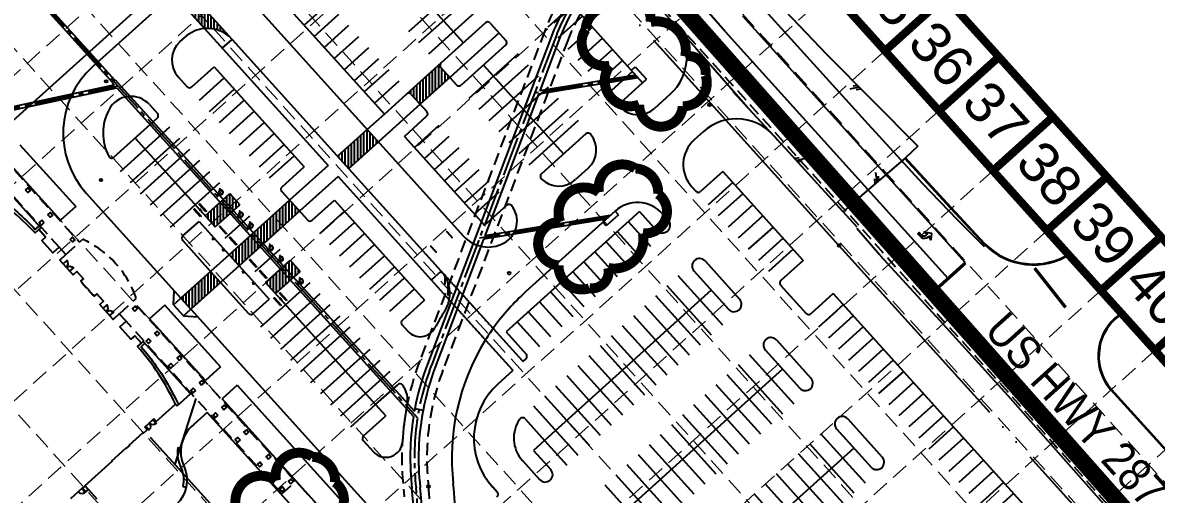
# Model space of a CAD drawing. Header units: inches. Extents: x 5194 to 8721, y 2249 to 5862.
# Drawn here: x 7254 to 7935, y 4261 to 4545 of the extents above; entities that cross this region are included whole.
import ezdxf
from ezdxf.enums import TextEntityAlignment as Align

# ---------------------------------------------------------------- set-up
doc = ezdxf.new("R2010")
doc.units = ezdxf.units.IN
doc.header["$LTSCALE"] = 60
doc.header["$MEASUREMENT"] = 0
for name, pattern in [('03139 BASE$0$HIDDEN2', [0.1875, 0.125, -0.0625]), ('03139 TOPO$0$PL2', [2.85, 2.25, -0.2, 0, -0.2, 0, -0.2]), ('DASHED2', [0.375, 0.25, -0.125]), ('HIDDEN', [0.375, 0.25, -0.125]), ('HIDDEN2', [0.1875, 0.125, -0.0625]), ('SCENT', [0.55, 0.4, -0.05, 0.05, -0.05])]:
    doc.linetypes.add(name, pattern=pattern)
for name, color, linetype in [('03139 BASE$0$A-Pkng', 7, 'Continuous'), ('03139 BASE$0$A-Wall-Abov', 8, '03139 BASE$0$HIDDEN2'), ('03139 BASE$0$A1-FLOR-OUTLINE', 7, 'Continuous'), ('03139 BASE$0$A1-FLOR-OUTLINE-NEW', 7, 'Continuous'), ('03139 BASE$0$AS-MOWSTRIP', 7, 'Continuous'), ('03139 BASE$0$CCURB', 7, 'Continuous'), ('03139 BASE$0$CPPAVEMENT-STRIPE', 7, 'Continuous'), ('03139 BASE$0$CSTRIPE', 8, 'Continuous'), ('03139 BASE$0$CWALK', 7, 'Continuous'), ('03139 BASE$0$DOORSWINGS', 7, 'Continuous'), ('03139 BASE$0$HC', 7, 'Continuous'), ('03139 BASE$0$pinlet', 7, 'Continuous'), ('03139 TOPO$0$BNDRY-HS-1', 7, '03139 TOPO$0$PL2'), ('03139 TOPO$0$BNDRY65', 7, '03139 TOPO$0$PL2'), ('03139 TOPO$0$EP', 7, 'Continuous'), ('03139 TOPO$0$EP2', 7, 'Continuous'), ('03139 TOPO$0$IRON-SYM', 8, 'Continuous'), ('03139 TOPO$0$Lane Stripe', 7, 'Continuous'), ('03139 TOPO$0$Shoulder stripe', 7, 'Continuous'), ('03139 TOPO$0$SHOULDER STRIPE2', 7, 'Continuous'), ('03139 TOPO$0$STREETNAMES', 7, 'Continuous'), ('BASE', 7, 'Continuous'), ('COORD-CL', 7, 'Continuous'), ('CSAWCUT', 7, 'HIDDEN2'), ('grid', 254, 'HIDDEN'), ('LIMITS OF DISTURBANCE', 1, 'Continuous'), ('Pstm', 7, 'Continuous'), ('pstmcl', 8, 'SCENT'), ('stm-easement', 7, 'HIDDEN2')]:
    doc.layers.add(name, color=color, linetype=linetype)
doc.styles.add('ARIAL', font='ARIAL.TTF', dxfattribs={"width": 0.875})
doc.styles.get("Standard").update_dxf_attribs({"font": 'ARIAL.TTF'})

# ---------------------------------------------------------------- blocks, each defined once
blk = doc.blocks.new('03139 TOPO$0$ip')
for radius in [0.05, 0.0375]:
    blk.add_circle((0, 0), radius)
blk = doc.blocks.new('03139 TOPO$0$EA')
for p, q in [((0, 0), (-0.078, -0.115)), ((-0.03, 0.003), (-0.068, -0.048)), ((0.041, 0), (0, -0.055))]:
    blk.add_line(p, q)
blk = doc.blocks.new('03139 BASE$0$HC2')
at = {"layer": '03139 BASE$0$HC', "linetype": 'Continuous'}
for p, q in [((-0.01, 0.015), (-0.01, 0.009)), ((-0.009, 0.043), (-0.005, -0.005)), ((-0.003, 0.036), (-0.001, 0.016)), ((-0.001, 0.016), (0.015, 0.016)), ((0, 0), (-0.001, 0.011)), ((-0.001, 0.011), (0.015, 0.011)), ((0, 0), (0.027, 0)), ((0.015, 0.011), (0.015, 0.016)), ((0.042, -0.035), (0.027, 0)), ((-0.005, -0.005), (0.024, -0.005)), ((0.039, -0.042), (0.024, -0.005)), ((0.029, -0.028), (0.026, -0.02)), ((0.039, -0.042), (0.055, -0.035)), ((0.042, -0.035), (0.053, -0.03)), ((0.055, -0.035), (0.053, -0.03))]:
    blk.add_line(p, q, dxfattribs=at)
for centre, radius, start, end in [((-0.001, -0.016), 0.0326, 106.7285, 338.4897), ((-0.001, -0.016), 0.0272, 109.1687, 351.8427), ((-0.001, 0.044), 0.00816, 255.546, 184.6199)]:
    blk.add_arc(centre, radius, start, end, dxfattribs=at)

msp = doc.modelspace()

# ---------------------------------------------------------------- hatches: boundary and pattern name
at = {"layer": '03139 BASE$0$CSTRIPE'}
h = msp.add_hatch(dxfattribs=at)
h.set_pattern_fill('ANSI31', color=256, scale=15, angle=45, style=0)
h.paths.add_polyline_path([(7358.04, 4558.6), (7352.1, 4553.24), (7362.82, 4541.36, -0.236068), (7379.47, 4534.85)])
h.paths.add_polyline_path([(7336.6, 4582.36, -0.166532), (7341.69, 4570.44, -0.062746), (7341.44, 4565.45, -0.004142), (7341.38, 4565.12), (7352.1, 4553.24), (7358.04, 4558.6)])
h = msp.add_hatch(dxfattribs=at)
h.set_pattern_fill('ANSI31', color=256, scale=15, angle=45, style=0)
h.paths.add_polyline_path([(7505.04, 4517.86, -0.414214), (7505.19, 4520.68), (7494.79, 4511.3), (7501.49, 4503.88), (7510.4, 4511.92)])
h.paths.add_polyline_path([(7494.79, 4511.3), (7484.4, 4501.92, -0.414214), (7487.23, 4501.78), (7492.58, 4495.84), (7501.49, 4503.88)])
h = msp.add_hatch(dxfattribs=at)
h.set_pattern_fill('ANSI31', color=256, scale=15, angle=45, style=0)
h.paths.add_polyline_path([(7458.55, 4465.13), (7451.85, 4472.55), (7442.95, 4464.51), (7449.64, 4457.09)])
h.paths.add_polyline_path([(7467.46, 4473.17), (7460.76, 4480.59), (7451.85, 4472.55), (7458.55, 4465.13)])
h = msp.add_hatch(dxfattribs=at)
h.set_pattern_fill('ANSI31', color=256, scale=15, angle=45, style=0)
h.paths.add_polyline_path([(7384.17, 4435.37), (7378.14, 4442.05), (7363.29, 4428.65), (7369.32, 4421.97)])
h = msp.add_hatch(dxfattribs=at)
h.set_pattern_fill('ANSI31', color=256, scale=15, angle=45, style=0)
h.paths.add_polyline_path([(7411.17, 4423.36), (7405.14, 4430.04), (7381.38, 4408.6), (7387.41, 4401.92)])
h.paths.add_polyline_path([(7420.08, 4431.4), (7414.05, 4438.08), (7405.14, 4430.04), (7411.17, 4423.36)])
h.paths.add_polyline_path([(7381.38, 4408.6), (7377.67, 4405.25), (7383.7, 4398.57), (7387.41, 4401.92)])
h = msp.add_hatch(dxfattribs=at)
h.set_pattern_fill('ANSI31', color=256, scale=15, angle=45, style=0)
h.paths.add_polyline_path([(7420.35, 4395.28), (7414.32, 4401.96), (7399.47, 4388.56), (7405.5, 4381.88)])
h = msp.add_hatch(dxfattribs=at)
h.set_pattern_fill('ANSI31', color=256, scale=15, angle=45, style=0)
h.paths.add_polyline_path([(7363.66, 4380.48), (7357.63, 4387.17), (7348.72, 4379.13), (7354.75, 4372.44)])
h.paths.add_polyline_path([(7372.56, 4388.52), (7366.53, 4395.21), (7357.63, 4387.17), (7363.66, 4380.48)])
h = msp.add_hatch(dxfattribs=at)
h.set_pattern_fill('ANSI31', color=256, scale=15, angle=45, style=0)
edge = h.paths.add_edge_path()
edge.add_arc((7646.59, 4282.85), 135, 144.66845, 148.17386)
edge.add_line((7536.72, 4360.62), (7505.28, 4395.44))
edge.add_line((7510.06, 4378.2), (7532.33, 4353.55))
edge.add_arc((7490.43, 4382.04), 20, 348.9335, 402.0636)

# ---------------------------------------------------------------- linework, layer by layer
at = {"layer": '03139 BASE$0$A-Pkng', "lineweight": -2}
for points in [[(7512.07, 4415.29, 1.13, 1.13, 0), (7509.49, 4418.18, 2.91, 0, 0), (7507.98, 4419.86, 0, 0, 0)], [(7498.67, 4410.76, 1.13, 1.13, 0), (7501.25, 4407.87, 2.91, 0, 0), (7502.76, 4406.19, 0, 0, 0)]]:
    msp.add_lwpolyline(points, format="xyseb", dxfattribs=at)
at = {"layer": '03139 BASE$0$A-Wall-Abov'}
for p, q in [((7225.95, 4481.15), (7287.66, 4412.77)), ((7225.95, 4481.15), (7287.66, 4412.77)), ((7225.53, 4465.2), (7275.53, 4409.79)), ((7225.53, 4465.2), (7275.53, 4409.79)), ((7279.5, 4405.4), (7289.64, 4414.55)), ((7279.5, 4405.4), (7289.64, 4414.55)), ((7311.66, 4369.76), (7321.8, 4378.92)), ((7311.66, 4369.76), (7321.8, 4378.92)), ((7417.64, 4268.74), (7319.82, 4377.13)), ((7417.64, 4268.74), (7319.82, 4377.13)), ((7409.47, 4261.37), (7315.68, 4365.31)), ((7409.47, 4261.37), (7315.68, 4365.31)), ((7409.47, 4261.37), (7417.64, 4268.74))]:
    msp.add_line(p, q, dxfattribs=at)
msp.add_lwpolyline([(7293.02, 4264.04), (7303.29, 4252.66)], dxfattribs=at)
msp.add_arc((7264.82, 4359.82), 60.1, 18.5271, 65.60009, dxfattribs=at)
msp.add_arc((7264.82, 4359.82), 60.1, 18.5271, 65.60009, dxfattribs=at)
at = {"layer": '03139 BASE$0$A1-FLOR-OUTLINE'}
for points in [[(7255.29, 4444.16), (7256.77, 4445.5), (7258.11, 4444.02), (7256.63, 4442.68)], [(7264.98, 4425.97), (7263.49, 4424.63), (7264.83, 4423.14), (7266.32, 4424.48)], [(7268.69, 4429.32), (7270.17, 4430.66), (7271.51, 4429.17), (7270.03, 4427.83)], [(7282.09, 4414.47), (7283.57, 4415.81), (7284.91, 4414.32), (7283.43, 4412.98)], [(7320.95, 4371.41), (7322.43, 4372.75), (7321.09, 4374.23), (7319.61, 4372.89)], [(7334.34, 4356.56), (7335.83, 4357.9), (7334.49, 4359.38), (7333, 4358.05)], [(7330.63, 4353.21), (7329.15, 4351.87), (7327.81, 4353.36), (7329.29, 4354.7)], [(7347.74, 4341.71), (7349.23, 4343.05), (7347.89, 4344.54), (7346.4, 4343.2)], [(7344.03, 4338.36), (7342.55, 4337.02), (7341.21, 4338.51), (7342.69, 4339.85)], [(7361.14, 4326.86), (7362.63, 4328.2), (7361.29, 4329.69), (7359.8, 4328.35)], [(7357.43, 4323.51), (7355.95, 4322.17), (7354.61, 4323.66), (7356.09, 4325)], [(7370.83, 4308.67), (7369.34, 4307.33), (7368, 4308.81), (7369.49, 4310.15)], [(7374.54, 4312.02), (7376.03, 4313.36), (7374.69, 4314.84), (7373.2, 4313.5)], [(7384.23, 4293.82), (7382.74, 4292.48), (7381.4, 4293.96), (7382.89, 4295.3)], [(7387.94, 4297.17), (7389.43, 4298.51), (7388.09, 4299.99), (7386.6, 4298.65)], [(7401.34, 4282.32), (7402.82, 4283.66), (7401.48, 4285.14), (7400, 4283.8)], [(7397.63, 4278.97), (7396.14, 4277.63), (7394.8, 4279.12), (7396.29, 4280.46)], [(7414.74, 4267.47), (7416.22, 4268.81), (7414.88, 4270.3), (7413.4, 4268.96)], [(7291.53, 4262.7), (7293.02, 4264.04), (7291.06, 4266.2), (7289.58, 4264.86)], [(7411.03, 4264.12), (7409.54, 4262.78), (7408.2, 4264.27), (7409.69, 4265.61)]]:
    msp.add_lwpolyline(points, close=True, dxfattribs=at)
at = {"layer": '03139 BASE$0$A1-FLOR-OUTLINE-NEW'}
msp.add_lwpolyline([(7282.58, 4258.67), (7289.51, 4264.92), (7291.52, 4262.69), (7293.01, 4264.03), (7291, 4266.26), (7307.33, 4281), (7307.11, 4281.25), (7315.52, 4288.84), (7315.75, 4288.59), (7317.73, 4290.38), (7317.5, 4290.62), (7325.92, 4298.21), (7326.14, 4297.97), (7328.37, 4299.98), (7326.91, 4301.59), (7332.36, 4306.5), (7333.81, 4304.89), (7345.44, 4315.39, 0.070213), (7322.68, 4350.07), (7324.9, 4352.08), (7320.88, 4356.53), (7318.66, 4354.52), (7311.96, 4361.95), (7315.67, 4365.3), (7311.65, 4369.75), (7307.94, 4366.4), (7299.9, 4375.31), (7302.12, 4377.32), (7298.1, 4381.78), (7296.62, 4380.44), (7295.95, 4381.18), (7295.72, 4380.97), (7293.04, 4383.94), (7293.27, 4384.15), (7291.93, 4385.63), (7291.7, 4385.42), (7289.02, 4388.39), (7289.25, 4388.6), (7288.58, 4389.35), (7290.06, 4390.69), (7286.04, 4395.14), (7283.82, 4393.13), (7275.78, 4402.04), (7279.49, 4405.39), (7275.47, 4409.84), (7271.76, 4406.49), (7265.06, 4413.92), (7267.29, 4415.93), (7263.27, 4420.38), (7261.04, 4418.37, 0.069479), (7228.87, 4444.57)], format="xyb", dxfattribs=at)
at = {"layer": '03139 BASE$0$AS-MOWSTRIP'}
for points in [[(7216.24, 4435.19), (7228.71, 4446.44), (7232.42, 4444.14), (7239.01, 4439.71, -0.048484), (7261.13, 4420.48), (7263.38, 4422.51), (7264.39, 4421.39)], [(7326.02, 4353.09), (7327.03, 4351.98), (7324.78, 4349.95, -0.048751), (7341.72, 4325.83), (7345.46, 4318.81), (7347.28, 4315.06), (7347.28, 4315.06)]]:
    msp.add_lwpolyline(points, format="xyb", dxfattribs=at)
at = {"layer": '03139 BASE$0$CCURB'}
for p, q in [((7338.39, 4636.86), (7471.04, 4489.86)), ((7333.47, 4621.65), (7518.58, 4416.52)), ((7578.12, 4562.25), (7626.36, 4508.8)), ((7335.15, 4554.11), (7295.68, 4518.5)), ((7531.91, 4544.8), (7505.19, 4520.68)), ((7534.74, 4544.65), (7544.12, 4534.26)), ((7351.23, 4536.3), (7348.14, 4533.51)), ((7379.47, 4534.85), (7505.28, 4395.44)), ((7543.97, 4531.44), (7517.25, 4507.32)), ((7355.24, 4506.24), (7368.6, 4518.3)), ((7368.6, 4518.3), (7422.87, 4458.16)), ((7505.04, 4517.86), (7514.42, 4507.46)), ((7347.05, 4512.32), (7352.41, 4506.38)), ((7626.36, 4508.8), (7613.01, 4496.76)), ((7471.04, 4489.86), (7484.4, 4501.92)), ((7487.23, 4501.78), (7496.6, 4491.38)), ((7643, 4501.87), (7633.57, 4493.35)), ((7329.81, 4495.61), (7334.59, 4490.3)), ((7308.38, 4463.96), (7334.45, 4487.48)), ((7483.1, 4476.5), (7496.46, 4488.56)), ((7662.72, 4479.25), (7657.38, 4474.43)), ((7483.1, 4476.5), (7531.33, 4423.05)), ((7592.2, 4477.97), (7565.5, 4453.88)), ((7409.5, 4446.1), (7422.87, 4458.16)), ((7593.48, 4457.17), (7586.05, 4450.48)), ((7674.6, 4455.35), (7661.23, 4443.29)), ((7674.6, 4455.35), (7722.83, 4401.9)), ((7655.93, 4446.18), (7658.41, 4443.43)), ((7291.77, 4442.23), (7348.72, 4379.13)), ((7409.36, 4443.28), (7424.77, 4426.2)), ((7427.59, 4426.06), (7440.96, 4438.12)), ((7440.96, 4438.12), (7495.22, 4377.98)), ((7531.33, 4423.05), (7544.68, 4435.09)), ((7624.42, 4431.22), (7544.24, 4358.86)), ((7609.86, 4431.55), (7556.14, 4383.07)), ((7624.42, 4431.22), (7634.66, 4419.87)), ((7349.93, 4416.59), (7359.58, 4425.3)), ((7359.58, 4425.3), (7377.67, 4405.25)), ((7638.11, 4430.1), (7641.66, 4426.18)), ((7349.79, 4413.77), (7366.53, 4395.21)), ((7377.67, 4405.25), (7366.53, 4395.21)), ((7383.7, 4398.57), (7372.56, 4388.52)), ((7383.7, 4398.57), (7401.79, 4378.53)), ((7663.9, 4401.52), (7684.67, 4378.51)), ((7722.83, 4401.9), (7709.47, 4389.84)), ((7657.22, 4395.49), (7677.99, 4372.48)), ((7372.56, 4388.52), (7389.31, 4369.96)), ((7709.33, 4387.01), (7724.74, 4369.94)), ((7392.14, 4369.82), (7401.79, 4378.53)), ((7481.86, 4365.92), (7495.22, 4377.98)), ((7740.92, 4381.85), (7727.56, 4369.79)), ((7740.92, 4381.85), (7867.54, 4241.54)), ((7354.75, 4372.44), (7475.84, 4238.26)), ((7481.71, 4363.1), (7485.17, 4359.27)), ((7554.03, 4341.44), (7536.72, 4360.62)), ((7544.24, 4358.86), (7556.3, 4345.5)), ((7548.1, 4336.08), (7532.33, 4353.55)), ((7706.78, 4354.01), (7727.55, 4330.99)), ((7556.15, 4342.67), (7554.74, 4341.4)), ((7700.1, 4347.98), (7720.87, 4324.96)), ((7548.06, 4335.37), (7539.39, 4327.55)), ((7465.8, 4315.06), (7479.12, 4327.08)), ((7465.8, 4315.06), (7471.83, 4308.38)), ((7458.46, 4296.32), (7471.83, 4308.38)), ((7555.63, 4306.57), (7567.38, 4293.54)), ((7749.66, 4306.49), (7770.43, 4283.48)), ((7742.98, 4300.46), (7763.75, 4277.45)), ((7458.32, 4293.5), (7464.48, 4286.67)), ((7567.38, 4293.54), (7560.7, 4287.51)), ((7554.02, 4281.48), (7564.4, 4269.97)), ((7560.7, 4287.51), (7571.09, 4276)), ((7538.88, 4262.43), (7536.2, 4265.4))]:
    msp.add_line(p, q, dxfattribs=at)
for centre, radius, start, end in [((7364.63, 4521.45), 20, 95.1937, 132.0636), ((7533.25, 4543.31), 2, 42.0636, 132.0636), ((7622.9, 4524.14), 30, 312.0636, 41.85797), ((7358.19, 4522.37), 15, 132.0636, 222.0636), ((7542.63, 4532.92), 2, 312.0636, 42.0636), ((7506.53, 4519.2), 2, 132.0636, 222.0636), ((7331.86, 4478.41), 54, 132.0636, 222.0636), ((7353.9, 4507.72), 2, 222.0636, 312.0636), ((7515.91, 4508.8), 2, 222.0636, 312.0636), ((7318.67, 4485.56), 15, 42.0636, 151.53482), ((7485.74, 4500.44), 2, 42.0636, 132.0636), ((7331.86, 4478.41), 30, 151.53482, 207.58609), ((7614.35, 4495.27), 2, 132.0636, 225.1596), ((7623.52, 4504.49), 15, 225.1596, 312.0636), ((7333.11, 4488.96), 2, 312.0636, 42.0636), ((7495.12, 4490.04), 2, 312.0636, 42.0636), ((7682.82, 4456.98), 30, 34.94201, 132.0636), ((7593.54, 4476.49), 2, 38.96759, 132.0636), ((7583.43, 4468.31), 15, 312.0636, 38.96759), ((7670.78, 4459.58), 20, 132.0636, 222.0636), ((7307.04, 4465.44), 2, 207.58609, 312.0636), ((7566.84, 4452.39), 2, 132.0636, 225.1596), ((7410.84, 4444.62), 2, 132.0636, 222.0636), ((7576, 4461.61), 15, 225.1596, 312.0636), ((7659.89, 4444.77), 2, 222.0636, 312.0636), ((7535.82, 4425.53), 15, 298.64559, 38.36499), ((7546.02, 4433.6), 2, 38.36499, 132.0636), ((7623.26, 4416.7), 20, 42.0636, 132.0636), ((7426.25, 4427.54), 2, 222.0636, 312.0636), ((7638.16, 4423.02), 4.71, 222.0636, 42.0636), ((7351.27, 4415.11), 2, 132.0636, 222.0636), ((7533.43, 4429.92), 20, 222.0636, 298.64559), ((7660.56, 4398.51), 4.5, 42.0636, 222.0636), ((7710.81, 4388.35), 2, 132.0636, 222.0636), ((7490.43, 4382.04), 20, 327.57589, 348.9335), ((7646.59, 4282.85), 135, 132.0636, 144.49782), ((7681.33, 4375.49), 4.5, 222.0636, 42.0636), ((7390.8, 4371.3), 2, 222.0636, 312.0636), ((7646.59, 4282.85), 165, 147.57589, 151.64052), ((7726.22, 4371.28), 2, 222.0636, 312.0636), ((7483.2, 4364.44), 2, 132.0636, 222.0636), ((7492.59, 4365.97), 10, 222.0636, 331.64052), ((7537.09, 4360.96), 0.5, 144.49782, 222.06361), ((7646.59, 4282.85), 135, 148.45713, 186.50974), ((7531.96, 4353.21), 0.5, 42.06361, 148.45713), ((7703.44, 4350.99), 4.5, 42.0636, 222.0636), ((7554.81, 4344.16), 2, 312.0636, 42.0636), ((7547.72, 4335.74), 0.5, 312.0636, 42.06361), ((7554.41, 4341.77), 0.5, 222.06361, 312.0636), ((7724.21, 4327.98), 4.5, 222.0636, 42.0636), ((7480.46, 4325.6), 2, 36.61101, 132.0636), ((7470.02, 4317.84), 15, 348.78945, 36.61101), ((7568.87, 4294.88), 44, 132.0636, 222.0636), ((7646.59, 4282.85), 165, 168.78945, 176.55373), ((7568.87, 4294.88), 20, 144.90319, 222.0636), ((7554.14, 4305.23), 2, 42.0636, 144.90319), ((7746.32, 4303.48), 4.5, 42.0636, 222.0636), ((7459.8, 4294.84), 2, 132.0636, 222.0636), ((7471.9, 4293.37), 10, 222.0636, 356.55373), ((7767.09, 4280.46), 4.5, 222.0636, 42.0636), ((7567.75, 4272.99), 4.5, 222.0636, 42.0636), ((7348.52, 4248.84), 165, 358.55727, 6.50974), ((7537.4, 4261.09), 2, 312.0636, 42.0636)]:
    msp.add_arc(centre, radius, start, end, dxfattribs=at)
at = {"layer": '03139 BASE$0$CPPAVEMENT-STRIPE'}
msp.add_line((7439.52, 4812.87), (7675.92, 4539.7), dxfattribs=at)
at = {"layer": '03139 BASE$0$CSTRIPE'}
for p, q in [((7391.93, 4673.05), (7518.55, 4532.74)), ((7336.6, 4582.36), (7379.47, 4534.85)), ((7341.38, 4565.12), (7362.82, 4541.36)), ((7515.31, 4566.18), (7485.61, 4539.39)), ((7422.8, 4543.32), (7437.65, 4556.72)), ((7521.34, 4559.5), (7491.64, 4532.7)), ((7584.15, 4555.57), (7569.31, 4542.17)), ((7428.83, 4536.63), (7443.68, 4550.03)), ((7527.37, 4552.82), (7497.67, 4526.02)), ((7590.18, 4548.89), (7575.34, 4535.49)), ((7434.86, 4529.95), (7449.71, 4543.35)), ((7596.21, 4542.21), (7581.36, 4528.81)), ((7440.89, 4523.27), (7455.74, 4536.67)), ((7602.24, 4535.53), (7587.39, 4522.13)), ((7446.92, 4516.59), (7461.77, 4529.99)), ((7608.27, 4528.85), (7593.42, 4515.45)), ((7452.95, 4509.91), (7467.8, 4523.31)), ((7505.19, 4520.68), (7484.4, 4501.92)), ((7551.49, 4526.09), (7521.79, 4499.3)), ((7614.3, 4522.16), (7599.45, 4508.77)), ((7458.98, 4503.23), (7473.83, 4516.63)), ((7557.52, 4519.41), (7527.82, 4492.61)), ((7530.61, 4519.38), (7578.85, 4465.92)), ((7620.33, 4515.48), (7605.48, 4502.08)), ((7359.78, 4498.22), (7374.63, 4511.62)), ((7465.01, 4496.55), (7479.86, 4509.94)), ((7510.4, 4511.92), (7492.58, 4495.84)), ((7563.55, 4512.73), (7533.85, 4485.93)), ((7365.81, 4491.54), (7380.66, 4504.93)), ((7569.58, 4506.05), (7539.88, 4479.25)), ((7371.84, 4484.85), (7386.69, 4498.25)), ((7575.61, 4499.37), (7545.91, 4472.57)), ((7581.64, 4492.69), (7551.94, 4465.89)), ((7377.87, 4478.17), (7392.72, 4491.57)), ((7587.67, 4486.01), (7557.97, 4459.21)), ((7312.27, 4455.34), (7341.96, 4482.14)), ((7383.9, 4471.49), (7398.75, 4484.89)), ((7442.95, 4464.51), (7460.76, 4480.59)), ((7489.13, 4469.82), (7503.97, 4483.22)), ((7318.3, 4448.66), (7347.99, 4475.46)), ((7321.09, 4475.42), (7369.32, 4421.97)), ((7389.93, 4464.81), (7404.78, 4478.21)), ((7449.64, 4457.09), (7467.46, 4473.17)), ((7495.16, 4463.14), (7510, 4476.54)), ((7324.33, 4441.98), (7354.02, 4468.77)), ((7395.96, 4458.13), (7410.81, 4471.53)), ((7501.19, 4456.46), (7516.03, 4469.85)), ((7330.36, 4435.29), (7360.05, 4462.09)), ((7401.99, 4451.45), (7416.84, 4464.84)), ((7507.21, 4449.77), (7522.06, 4463.17)), ((7336.39, 4428.61), (7366.08, 4455.41)), ((7513.24, 4443.09), (7528.09, 4456.49)), ((7357.26, 4435.33), (7372.11, 4448.73)), ((7519.27, 4436.41), (7534.12, 4449.81)), ((7680.63, 4448.67), (7665.78, 4435.27)), ((7363.29, 4428.65), (7378.14, 4442.05)), ((7414.05, 4438.08), (7377.67, 4405.25)), ((7378.14, 4442.05), (7384.17, 4435.37)), ((7525.3, 4429.73), (7540.15, 4443.13)), ((7686.66, 4441.99), (7671.81, 4428.59)), ((7342.42, 4421.93), (7357.26, 4435.33)), ((7361.22, 4431.37), (7359.88, 4432.85)), ((7369.32, 4421.97), (7384.17, 4435.37)), ((7420.08, 4431.4), (7383.7, 4398.57)), ((7432.14, 4418.04), (7446.98, 4431.44)), ((7692.69, 4435.3), (7677.84, 4421.9)), ((7375.35, 4415.29), (7390.2, 4428.68)), ((7438.17, 4411.36), (7453.01, 4424.75)), ((7617.74, 4425.19), (7631.14, 4410.34)), ((7698.72, 4428.62), (7683.87, 4415.22)), ((7444.2, 4404.67), (7459.04, 4418.07)), ((7611.06, 4419.16), (7624.45, 4404.31)), ((7704.75, 4421.94), (7689.9, 4408.54)), ((7368.82, 4413.98), (7367.48, 4415.47)), ((7450.23, 4397.99), (7465.07, 4411.39)), ((7604.37, 4413.13), (7617.77, 4398.28)), ((7710.78, 4415.26), (7695.93, 4401.86)), ((7374.85, 4407.3), (7373.51, 4408.79)), ((7377.67, 4405.25), (7383.7, 4398.57)), ((7393.44, 4395.24), (7408.29, 4408.64)), ((7456.26, 4391.31), (7471.1, 4404.71)), ((7597.69, 4407.1), (7611.09, 4392.25)), ((7716.8, 4408.58), (7701.96, 4395.18)), ((7399.47, 4388.56), (7414.32, 4401.96)), ((7414.32, 4401.96), (7420.35, 4395.28)), ((7462.28, 4384.63), (7477.13, 4398.03)), ((7591.01, 4401.07), (7604.41, 4386.22)), ((7366.53, 4395.21), (7348.72, 4379.13)), ((7366.53, 4395.21), (7372.56, 4388.52)), ((7386.91, 4393.94), (7385.57, 4395.42)), ((7405.5, 4381.88), (7420.35, 4395.28)), ((7468.31, 4377.95), (7483.16, 4391.35)), ((7536.72, 4360.62), (7505.28, 4395.44)), ((7584.33, 4395.04), (7597.73, 4380.19)), ((7647.53, 4392.8), (7674.33, 4363.11)), ((7372.56, 4388.52), (7354.75, 4372.44)), ((7392.94, 4387.26), (7391.6, 4388.74)), ((7399.47, 4388.56), (7465.8, 4315.06)), ((7411.53, 4375.2), (7426.38, 4388.6)), ((7474.34, 4371.27), (7489.19, 4384.67)), ((7667.61, 4383.98), (7567.38, 4293.54)), ((7577.65, 4389.01), (7591.05, 4374.16)), ((7640.85, 4386.77), (7667.64, 4357.08)), ((7409.45, 4377.92), (7408.11, 4379.4)), ((7417.56, 4368.51), (7432.41, 4381.91)), ((7510.06, 4378.2), (7532.33, 4353.55)), ((7564.28, 4376.95), (7577.68, 4362.1)), ((7570.97, 4382.98), (7584.36, 4368.13)), ((7634.16, 4380.74), (7660.96, 4351.05)), ((7396.68, 4361.8), (7411.53, 4375.2)), ((7423.59, 4361.83), (7438.44, 4375.23)), ((7557.6, 4370.92), (7571, 4356.07)), ((7627.48, 4374.71), (7654.28, 4345.02)), ((7746.95, 4375.17), (7732.1, 4361.77)), ((7402.71, 4355.12), (7417.56, 4368.51)), ((7414.77, 4341.75), (7444.47, 4368.55)), ((7550.92, 4364.89), (7564.32, 4350.04)), ((7620.8, 4368.68), (7647.6, 4338.99)), ((7752.98, 4368.49), (7738.13, 4355.09)), ((7408.74, 4348.43), (7423.59, 4361.83)), ((7435.65, 4348.47), (7450.5, 4361.87)), ((7607.44, 4356.63), (7634.24, 4326.93)), ((7614.12, 4362.66), (7640.92, 4332.96)), ((7759.01, 4361.81), (7744.16, 4348.41)), ((7441.68, 4341.79), (7456.53, 4355.19)), ((7600.76, 4350.6), (7627.55, 4320.9)), ((7765.04, 4355.12), (7750.19, 4341.73)), ((7420.8, 4335.07), (7435.65, 4348.47)), ((7432.86, 4321.71), (7462.56, 4348.51)), ((7594.07, 4344.57), (7620.87, 4314.87)), ((7690.4, 4345.29), (7717.2, 4315.59)), ((7771.07, 4348.44), (7756.22, 4335.04)), ((7426.83, 4328.39), (7441.68, 4341.79)), ((7453.74, 4328.42), (7468.59, 4341.82)), ((7587.39, 4338.54), (7614.19, 4308.84)), ((7710.48, 4336.47), (7603.58, 4240)), ((7683.72, 4339.26), (7710.52, 4309.56)), ((7777.1, 4341.76), (7762.25, 4328.36)), ((7459.77, 4321.74), (7474.62, 4335.14)), ((7580.71, 4332.51), (7607.51, 4302.81)), ((7677.04, 4333.23), (7703.84, 4303.53)), ((7783.13, 4335.08), (7768.28, 4321.68)), ((7438.89, 4315.03), (7453.74, 4328.42)), ((7574.03, 4326.48), (7600.83, 4296.78)), ((7670.36, 4327.2), (7697.16, 4297.5)), ((7789.16, 4328.4), (7774.31, 4315)), ((7444.92, 4308.34), (7459.77, 4321.74)), ((7567.35, 4320.45), (7594.15, 4290.75)), ((7663.68, 4321.17), (7690.48, 4291.47)), ((7795.19, 4321.72), (7780.34, 4308.32)), ((7450.95, 4301.66), (7465.8, 4315.06)), ((7560.67, 4314.42), (7587.46, 4284.72)), ((7650.31, 4309.11), (7677.11, 4279.42)), ((7657, 4315.14), (7683.79, 4285.45)), ((7801.22, 4315.03), (7786.37, 4301.64)), ((7643.63, 4303.08), (7670.43, 4273.39)), ((7807.25, 4308.35), (7792.4, 4294.95)), ((7636.95, 4297.05), (7663.75, 4267.36)), ((7733.28, 4297.78), (7760.08, 4268.08)), ((7813.28, 4301.67), (7798.43, 4288.27)), ((7819.31, 4294.99), (7804.46, 4281.59)), ((7567.38, 4293.54), (7580.78, 4278.69)), ((7753.36, 4288.96), (7599.68, 4150.28)), ((7630.27, 4291.02), (7657.07, 4261.33)), ((7726.6, 4291.75), (7753.4, 4262.05)), ((7825.34, 4288.31), (7810.49, 4274.91)), ((7623.59, 4284.99), (7650.39, 4255.3)), ((7719.92, 4285.72), (7746.72, 4256.02)), ((7831.37, 4281.63), (7816.52, 4268.23)), ((7616.91, 4278.96), (7643.7, 4249.27)), ((7713.24, 4279.69), (7740.03, 4249.99)), ((7837.4, 4274.95), (7822.55, 4261.55)), ((7610.22, 4272.93), (7637.02, 4243.24)), ((7699.87, 4267.63), (7726.67, 4237.93)), ((7706.55, 4273.66), (7733.35, 4243.96)), ((7843.43, 4268.26), (7828.58, 4254.86)), ((7603.54, 4266.9), (7630.34, 4237.21)), ((7693.19, 4261.6), (7719.99, 4231.9)), ((7849.46, 4261.58), (7834.61, 4248.18))]:
    msp.add_line(p, q, dxfattribs=at)
for points in [[(7360.43, 4428.09), (7356.41, 4432.54), (7356.78, 4432.88), (7360.8, 4428.42)], [(7363.77, 4431.1), (7359.75, 4435.56), (7360.12, 4435.89), (7364.14, 4431.44)], [(7375.83, 4417.74), (7371.81, 4422.19), (7372.18, 4422.53), (7376.2, 4418.07)], [(7381.86, 4411.06), (7377.84, 4415.51), (7378.21, 4415.85), (7382.23, 4411.39)], [(7393.92, 4397.69), (7389.9, 4402.15), (7390.27, 4402.48), (7394.29, 4398.03)], [(7399.95, 4391.01), (7395.93, 4395.47), (7396.3, 4395.8), (7400.32, 4391.35)], [(7408.67, 4374.63), (7404.65, 4379.09), (7405.02, 4379.42), (7409.04, 4374.97)], [(7412.01, 4377.65), (7407.99, 4382.1), (7408.36, 4382.44), (7412.38, 4377.98)]]:
    msp.add_lwpolyline(points, close=True, dxfattribs=at)
at = {"layer": '03139 BASE$0$CSTRIPE', "const_width": 0.5}
for points in [[(7359.87, 4431.84, 1), (7360.37, 4431.84, 1)], [(7367.47, 4414.46, 1), (7367.97, 4414.46, 1)], [(7373.5, 4407.78, 1), (7374, 4407.78, 1)], [(7385.56, 4394.41, 1), (7386.06, 4394.41, 1)], [(7391.59, 4387.73, 1), (7392.09, 4387.73, 1)], [(7408.1, 4378.39, 1), (7408.6, 4378.39, 1)]]:
    msp.add_lwpolyline(points, format="xyb", close=True, dxfattribs=at)
at = {"layer": '03139 BASE$0$CSTRIPE'}
msp.add_arc((7646.59, 4282.85), 135, 144.66845, 148.17386, dxfattribs=at)
at = {"layer": '03139 BASE$0$CWALK'}
for p, q in [((7329.79, 4560.05), (7233.69, 4473.33)), ((7362.82, 4541.36), (7437.18, 4458.96)), ((7373.54, 4529.49), (7379.47, 4534.85)), ((7540.1, 4538.72), (7510.4, 4511.92)), ((7492.58, 4495.84), (7467.46, 4473.17)), ((7471.04, 4489.86), (7460.76, 4480.59)), ((7264.39, 4421.39), (7224.37, 4465.74)), ((7251.92, 4471.47), (7285.42, 4434.35)), ((7276.29, 4426.11), (7242.79, 4463.23)), ((7437.18, 4458.96), (7414.05, 4438.08)), ((7443.21, 4452.28), (7420.08, 4431.4)), ((7443.21, 4452.28), (7510.06, 4378.2)), ((7285.42, 4434.35), (7276.29, 4426.11)), ((7264.39, 4421.39), (7261.04, 4418.37)), ((7499.34, 4390.08), (7505.28, 4395.44)), ((7344.26, 4375.11), (7344.7, 4383.58)), ((7344.26, 4375.11), (7348.72, 4379.13)), ((7348.72, 4379.13), (7354.75, 4372.44)), ((7339.01, 4374.95), (7329.89, 4366.72)), ((7372.51, 4337.83), (7339.01, 4374.95)), ((7344.26, 4375.11), (7350.29, 4368.43)), ((7350.29, 4368.43), (7354.75, 4372.44)), ((7363.39, 4329.6), (7329.89, 4366.72)), ((7350.29, 4368.43), (7358.77, 4367.99)), ((7326.02, 4353.09), (7322.68, 4350.07)), ((7354.48, 4321.56), (7326.02, 4353.09)), ((7372.51, 4337.83), (7363.39, 4329.6)), ((7382.56, 4326.7), (7373.44, 4318.47)), ((7382.56, 4326.7), (7480.09, 4218.62)), ((7476.1, 4204.7), (7373.44, 4318.47)), ((7428.17, 4239.9), (7364.53, 4310.43))]:
    msp.add_line(p, q, dxfattribs=at)
for points, format in [([(7371.79, 4536.86, 0, 0.52, 0), (7372.87, 4535.67, 0, 0, 0), (7374.29, 4534.09, 0, 0, 0)], "xyseb"), ([(7506.84, 4387.32, 0, 0.52, 0), (7505.77, 4388.51, 0, 0, 0), (7504.35, 4390.08, 0, 0, 0)], "xyseb"), ([(7351.3, 4374.69, 0, 0.52, 0), (7350.11, 4373.61, 0, 0, 0), (7348.54, 4372.19, 0, 0, 0)], "xyseb"), ([(7364.53, 4310.43), (7356.48, 4303.17, 0.347247), (7350.67, 4277.57, -0.311131), (7346.1, 4255.04, 0.454204), (7350.96, 4224.16, -0.098872), (7368.96, 4204.16, -7.594188)], "xyb"), ([(7346.76, 4289.32, 0.140168), (7348.85, 4276.75, -0.153062), (7349.91, 4265.88)], "xyb")]:
    msp.add_lwpolyline(points, format=format, dxfattribs=at)
for points in [[(7345.45, 4315.4), (7346.44, 4314.3)], [(7346.44, 4314.3), (7354.48, 4321.56)], [(7346.76, 4289.32), (7348.74, 4289.1)], [(7349.91, 4265.88), (7351.87, 4265.48)]]:
    msp.add_lwpolyline(points, dxfattribs=at)
for centre, start, end in [((7364.63, 4521.45), 42.0636, 95.1937), ((7490.43, 4382.04), 348.9335, 42.0636)]:
    msp.add_arc(centre, 20, start, end, dxfattribs=at)
at = {"layer": '03139 BASE$0$DOORSWINGS'}
for points in [[(7277.8, 4399.82), (7280.02, 4401.83), (7280.12, 4401.72), (7277.89, 4399.71)], [(7281.82, 4395.37), (7284.04, 4397.37), (7283.94, 4397.48), (7281.72, 4395.47)], [(7301.91, 4373.09), (7304.14, 4375.1), (7304.24, 4374.99), (7302.01, 4372.98)], [(7305.93, 4368.64), (7308.16, 4370.65), (7308.06, 4370.76), (7305.84, 4368.75)], [(7327.42, 4302.04), (7329.43, 4299.82), (7329.53, 4299.91), (7327.53, 4302.14)], [(7331.87, 4306.06), (7333.88, 4303.84), (7333.77, 4303.74), (7331.76, 4305.96)], [(7289.13, 4264.58), (7291.14, 4262.35), (7291.04, 4262.25), (7289.03, 4264.48)]]:
    msp.add_lwpolyline(points, close=True, dxfattribs=at)
for points in [[(7279.82, 4397.6, 0.412782), (7280.02, 4401.83, 0.792387)], [(7279.82, 4397.6, -0.412782), (7284.04, 4397.38, -0.792387)], [(7303.93, 4370.88, 0.412782), (7304.14, 4375.1, 0.792387)], [(7303.93, 4370.88, -0.412782), (7308.16, 4370.65, -0.792387)], [(7329.65, 4304.04, -0.412782), (7329.43, 4299.82, -0.792387)], [(7329.65, 4304.04, 0.412782), (7333.88, 4303.84, 0.792387)], [(7286.92, 4262.56, 0.412782), (7291.14, 4262.35, 0.792387)]]:
    msp.add_lwpolyline(points, format="xyb", dxfattribs=at)
at = {"layer": '03139 BASE$0$pinlet', "color": 5}
for p, q in [((7619.66, 4516.23), (7621.89, 4518.24)), ((7621.89, 4518.24), (7628.59, 4510.81)), ((7626.36, 4508.8), (7628.59, 4510.81)), ((7611.87, 4429.33), (7609.86, 4431.55)), ((7604.45, 4422.63), (7602.44, 4424.85)), ((7611.87, 4429.33), (7604.45, 4422.63))]:
    msp.add_line(p, q, dxfattribs=at)
at = {"layer": '03139 TOPO$0$BNDRY-HS-1'}
for q in [(7667.36, 4496.21), (8008.25, 4118.76)]:
    msp.add_line((7744.4, 4410.78), q, dxfattribs=at)
at = {"layer": '03139 TOPO$0$BNDRY65'}
msp.add_line((6944.66, 5297.06), (7667.36, 4496.21), dxfattribs=at)
at = {"layer": '03139 TOPO$0$EP'}
for p, q in [((7616.94, 4575.78), (7658.47, 4529.41)), ((7658.47, 4529.41), (7689.64, 4493.79)), ((7714.46, 4466.74), (7680.8, 4503.26)), ((7731.79, 4447.79), (7714.46, 4466.74)), ((7731.79, 4447.79), (7755.17, 4421.99)), ((7769.02, 4404.93), (7755.21, 4421.09)), ((7769.02, 4404.93), (7802.94, 4368.09)), ((7802.94, 4368.09), (7845.94, 4320.56)), ((7845.94, 4320.56), (8049.35, 4090.63))]:
    msp.add_line(p, q, dxfattribs=at)
msp.add_lwpolyline([(5687.67, 4400.98, 0.000003), (5652.93, 4443.58, 0.000043)], format="xyb", dxfattribs=at)
at = {"layer": '03139 TOPO$0$EP2'}
for p, q in [((7696.02, 4569.07), (7737.13, 4525.72)), ((7737.13, 4525.72), (7791.81, 4470.59)), ((7791.81, 4470.59), (7784.43, 4463.59)), ((7784.43, 4463.59), (7753.98, 4437.41)), ((7811.56, 4433.38), (7784.07, 4463.25)), ((7811.93, 4433.72), (7784.43, 4463.59)), ((7753.98, 4437.41), (7746.96, 4431.05)), ((7831.85, 4411.46), (7811.56, 4433.38)), ((7832.22, 4411.79), (7811.93, 4433.72)), ((7907.83, 4323.94), (7946.79, 4280.98)), ((7908.2, 4324.28), (7947.16, 4281.32))]:
    msp.add_line(p, q, dxfattribs=at)
for centre, radius, start, end in [((7861.32, 4440.67), 41.5, 224.77897, 302.84353), ((7861.32, 4440.67), 41, 224.77897, 302.84353), ((7931.13, 4344.23), 30.9, 118.90376, 221.03164), ((7931.13, 4344.23), 30.4, 118.90376, 221.03164)]:
    msp.add_arc(centre, radius, start, end, dxfattribs=at)
at = {"layer": '03139 TOPO$0$Lane Stripe'}
for p, q in [((7820.5, 4400.38), (7686.5, 4548.86)), ((7810.1, 4391), (7676.11, 4539.48))]:
    msp.add_line(p, q, dxfattribs=at)
msp.add_lwpolyline([(7800.15, 4418.21), (7799.71, 4414.22), (7798.64, 4416.4), (7798.02, 4415.84), (7798.02, 4415.84, -0.338783), (7794.02, 4415.55), (7791.87, 4417.93), (7792.61, 4418.6), (7793.95, 4417.11, 0.32056), (7796.66, 4416.86), (7797.52, 4417.64), (7795.71, 4419.15), (7800.15, 4418.21)], format="xyb", dxfattribs=at)
at = {"layer": '03139 TOPO$0$Lane Stripe', "const_width": 2}
for points in [[(7820.5, 4400.38), (7801.94, 4383.63)], [(7862.03, 4397.25), (7880.7, 4373.55)]]:
    msp.add_lwpolyline(points, dxfattribs=at)
at = {"layer": '03139 TOPO$0$Shoulder stripe'}
for p, q in [((7686.34, 4511.93), (7644.02, 4558.61)), ((7686.34, 4511.93), (7644.02, 4558.61)), ((7719.27, 4475.55), (7686.34, 4511.93)), ((7719.27, 4475.55), (7686.34, 4511.93))]:
    msp.add_line(p, q, dxfattribs=at)
at = {"layer": '03139 TOPO$0$SHOULDER STRIPE2'}
for p, q in [((7694.13, 4558.82), (7728.82, 4520.43)), ((7728.82, 4520.43), (7762.03, 4483.87)), ((7762.03, 4483.87), (7794.54, 4448.39)), ((7794.54, 4448.39), (7815.56, 4426.52)), ((7815.56, 4426.52), (7831.81, 4410.23))]:
    msp.add_line(p, q, dxfattribs=at)
at = {"layer": 'BASE', "const_width": 4.85}
for points in [[(5197.3, 4559.43), (7275.23, 2252.27), (8717.2, 3550.97), (6639.28, 5858.13)], [(5265.74, 4555.91), (7278.83, 2320.62), (8648.75, 3554.51), (6636.09, 5789.29)]]:
    msp.add_lwpolyline(points, close=True, dxfattribs=at)
at = {"layer": 'BASE', "color": 170, "const_width": 6}
for points in [[(7631.14, 4545.3, 0.520567), (7631.14, 4545.3, 0.765195), (7607.47, 4554.52, 0.417879), (7592.1, 4540.87, 0.6649), (7606.51, 4518.96, 0.744833), (7624.25, 4495.58, 0.975642), (7650.43, 4494.64, 0.520567), (7664.24, 4513.18, 0.520567), (7651.98, 4524.53, 0.540264), (7631.14, 4545.3)], [(7626.45, 4418.17, 0.520567), (7626.45, 4418.17, 0.765195), (7635.67, 4441.84, 0.417879), (7622.02, 4457.2, 0.6649), (7600.11, 4442.8, 0.744833), (7576.73, 4425.05, 0.975642), (7575.79, 4398.88, 0.520567), (7594.33, 4385.07, 0.520567), (7605.67, 4397.32, 0.540264), (7626.45, 4418.17)], [(7432.15, 4244.69, 0.520567), (7432.15, 4244.69, 0.765195), (7441.37, 4268.36, 0.417879), (7427.72, 4283.72, 0.6649), (7405.81, 4269.32, 0.744833), (7382.43, 4251.57, 0.975642), (7381.49, 4225.4, 0.520567), (7400.02, 4211.59, 0.520567), (7411.37, 4223.84, 0.540264), (7432.15, 4244.69)]]:
    msp.add_lwpolyline(points, format="xyb", close=True, dxfattribs=at)
at = {"layer": 'BASE', "const_width": 4.85}
for points in [[(7772.06, 4527.88), (7808.11, 4560.35)], [(7804.53, 4491.83), (7840.58, 4524.3)], [(7837, 4455.78), (7873.04, 4488.25)], [(7869.46, 4419.73), (7905.51, 4452.2)], [(7901.93, 4383.68), (7937.98, 4416.15)], [(7934.4, 4347.64), (7970.45, 4380.1)]]:
    msp.add_lwpolyline(points, dxfattribs=at)
at = {"layer": 'COORD-CL'}
for centre in [(7303.72, 4509.59), (7300.68, 4450.27), (7546.09, 4394.21), (7497.55, 4265.84)]:
    msp.add_circle(centre, 0.75, dxfattribs=at)
at = {"layer": 'CSAWCUT', "flags": 128}
msp.add_lwpolyline([(6932.14, 5355.21), (6938.45, 5348.07), (7060.21, 5212.63), (7207.42, 5049.5), (7250.55, 5002.28), (7279.26, 4973.74), (7316.8, 4927.51), (7391.02, 4833.49), (7425.95, 4787.27), (7479.34, 4722.03), (7521.43, 4672.9), (7568.77, 4630.24), (7659.58, 4530.42), (7756.29, 4422.99), (7804.06, 4369.09), (7847.06, 4321.56), (7942.6, 4213.4), (7995.74, 4153.36)], dxfattribs=at)
at = {"layer": 'grid', "color": 252, "linetype": 'HIDDEN', "lineweight": 0, "ltscale": 0.7}
for p, q in [((6600.72, 5755.71), (8613.71, 3520.65)), ((6564.67, 5723.24), (8577.66, 3488.18)), ((6528.62, 5690.77), (8541.61, 3455.71)), ((6491.5, 5659.74), (8504.49, 3424.68)), ((6455.45, 5627.27), (8468.44, 3392.21)), ((6419.4, 5594.81), (8432.39, 3359.74)), ((6383.35, 5562.34), (8396.34, 3327.28)), ((6347.3, 5529.87), (8360.29, 3294.81)), ((6311.25, 5497.4), (8324.24, 3262.34)), ((6275.2, 5464.94), (8288.19, 3229.87)), ((6239.15, 5432.47), (8252.14, 3197.41)), ((7544.79, 4780.23), (6282.9, 3643.72)), ((7577.25, 4744.18), (6315.37, 3607.67)), ((7609.72, 4708.13), (6347.83, 3571.62)), ((7642.19, 4672.08), (6380.3, 3535.57)), ((7674.66, 4636.03), (6412.77, 3499.52)), ((7707.12, 4599.98), (6445.24, 3463.47)), ((7739.59, 4563.93), (6477.7, 3427.42)), ((7772.06, 4527.88), (6510.17, 3391.37)), ((7804.53, 4491.83), (6542.64, 3355.33)), ((7837, 4455.78), (6575.11, 3319.28)), ((7869.46, 4419.73), (6607.57, 3283.23)), ((7901.93, 4383.68), (6640.04, 3247.18)), ((7934.4, 4347.64), (6672.51, 3211.13)), ((7966.87, 4311.59), (6704.98, 3175.08))]:
    msp.add_line(p, q, dxfattribs=at)
at = {"layer": 'LIMITS OF DISTURBANCE', "linetype": 'DASHED2', "ltscale": 3, "const_width": 10}
msp.add_lwpolyline([(7505.68, 4717.09), (8058.75, 4090.97), (7756.43, 3819.92), (8025.65, 3521.38), (7769.19, 3372.63), (7805.09, 3052.3), (7689, 2984.44), (7563.37, 3133.81), (7398.86, 2841.9), (7303.85, 2927.6), (7279.28, 2933.88), (7266.47, 2961.51), (6650.27, 3517.99), (6376.58, 3695.68), (6145.64, 3844.41), (6034.75, 3953.51), (5925.75, 4098.42), (5695.43, 4406.84), (5633.91, 4484.32), (5666.64, 4511.04), (5687.4, 4483.91), (5709.83, 4451.88), (5865.78, 4538.26), (5790.02, 4632.34)], dxfattribs=at)
at = {"layer": 'Pstm', "color": 5}
for p, q in [((7191.53, 4637.45), (7307.49, 4508.95)), ((7259.57, 4565.04), (7308.97, 4510.29)), ((7572.16, 4538.31), (7496.94, 4339.46)), ((7576.84, 4536.54), (7564.46, 4503.81)), ((7622.33, 4513.27), (7564.46, 4503.81)), ((7204.95, 4485.31), (7308.51, 4507.44)), ((7307.3, 4508.78), (7309.16, 4510.46)), ((7307.3, 4508.78), (7308.51, 4507.44)), ((7309.16, 4510.46), (7489.09, 4311.06)), ((7623.72, 4511.72), (7563.74, 4501.92)), ((7205.37, 4483.35), (7310.06, 4505.73)), ((7310.06, 4505.73), (7488.56, 4307.92)), ((7563.74, 4501.92), (7531.45, 4416.57)), ((7604.53, 4426.73), (7530.74, 4414.68)), ((7606.92, 4428.9), (7531.45, 4416.57)), ((7530.74, 4414.68), (7501.61, 4337.69)), ((7357.7, 4318.74), (7344.95, 4279.33)), ((7494.27, 4311.58), (7489.36, 4312.51)), ((7330.27, 4295.59), (7432.36, 4182.46))]:
    msp.add_line(p, q, dxfattribs=at)
for centre, radius, start, end in [((7668.03, 4502.04), 97.5, 131.75007, 159.27776), ((7668.03, 4502.04), 102.5, 138.2036, 159.27776), ((7646.59, 4282.85), 160, 159.27776, 169.31599), ((7646.59, 4282.85), 155, 159.27776, 169.31599), ((7646.59, 4282.85), 160, 169.31599, 169.84332), ((7646.59, 4282.85), 155, 169.31599, 186.50974), ((7646.59, 4282.85), 160, 170.9849, 186.50974), ((7348.52, 4248.84), 140, 312.0636, 6.50974), ((7348.52, 4248.84), 145, 312.0636, 6.50974)]:
    msp.add_arc(centre, radius, start, end, dxfattribs=at)
at = {"layer": 'pstmcl', "color": 5}
for p, q in [((7085.53, 4756.41), (7490.97, 4307.12)), ((7574.5, 4537.42), (7499.28, 4338.58)), ((7131.75, 4468.64), (7310.7, 4506.89)), ((7623.03, 4512.5), (7561.25, 4502.4)), ((7605.72, 4427.82), (7528.25, 4415.16))]:
    msp.add_line(p, q, dxfattribs=at)
for centre, radius, start, end in [((7668.03, 4502.04), 100, 131.75007, 159.27776), ((7646.59, 4282.85), 157.5, 159.27776, 186.50974), ((7348.52, 4248.84), 142.5, 312.0636, 6.50974)]:
    msp.add_arc(centre, radius, start, end, dxfattribs=at)
at = {"layer": 'stm-easement'}
for p, q in [((7567.49, 4540.07), (7492.26, 4341.23)), ((7581.51, 4534.77), (7506.29, 4335.92))]:
    msp.add_line(p, q, dxfattribs=at)
for centre, radius, start, end in [((7668.03, 4502.04), 107.5, 134.41138, 159.27776), ((7668.03, 4502.04), 92.5, 134.79237, 159.27776), ((7646.59, 4282.85), 165, 159.27776, 186.50974), ((7646.59, 4282.85), 150, 159.27776, 186.50974), ((7348.52, 4248.84), 135, 312.0636, 6.50974), ((7348.52, 4248.84), 150, 312.0636, 6.50974)]:
    msp.add_arc(centre, radius, start, end, dxfattribs=at)

# ---------------------------------------------------------------- block references
at = {"layer": '03139 BASE$0$CWALK', "xscale": 40.00000000000016, "yscale": 40, "zscale": 40, "rotation": 132.0635973777762}
for p in [(7372.24, 4442.4), (7384.3, 4429.03), (7390.33, 4422.35), (7402.39, 4408.99), (7408.42, 4402.31), (7420.48, 4388.94)]:
    msp.add_blockref('03139 BASE$0$HC2', p, dxfattribs=at)
at = {"layer": '03139 TOPO$0$EP', "xscale": 40, "yscale": 40, "zscale": 40}
for p, rotation in [((7756.32, 4506.1), 316.0526555583893), ((7719.03, 4462.19), 136.5586432837822), ((7767.35, 4449.3), 221.2328049724462)]:
    msp.add_blockref('03139 TOPO$0$EA', p, dxfattribs=dict(at, rotation=rotation))
at = {"layer": '03139 TOPO$0$IRON-SYM', "xscale": 15, "yscale": 15, "zscale": 15}
for p in [(7666.55, 4495.48), (7744.4, 4410.78)]:
    msp.add_blockref('03139 TOPO$0$ip', p, dxfattribs=at)

# ---------------------------------------------------------------- texts
at = {"layer": '03139 TOPO$0$STREETNAMES', "style": 'ARIAL', "width": 0.875}
msp.add_text('US HWY 287 Business', height=20, rotation=312.05917, dxfattribs=at).set_placement((7831.09, 4359.11))
at = {"layer": 'BASE'}
for s, p in [('35', (7773.85, 4562.14)), ('36', (7806.32, 4526.09)), ('37', (7838.79, 4490.04)), ('38', (7871.25, 4453.99)), ('39', (7903.72, 4417.94)), ('40', (7936.19, 4381.89))]:
    msp.add_text(s, height=24.257, rotation=312.00749, dxfattribs=at).set_placement(p, align=Align.MIDDLE_CENTER)

doc.saveas('drawing.dxf')
